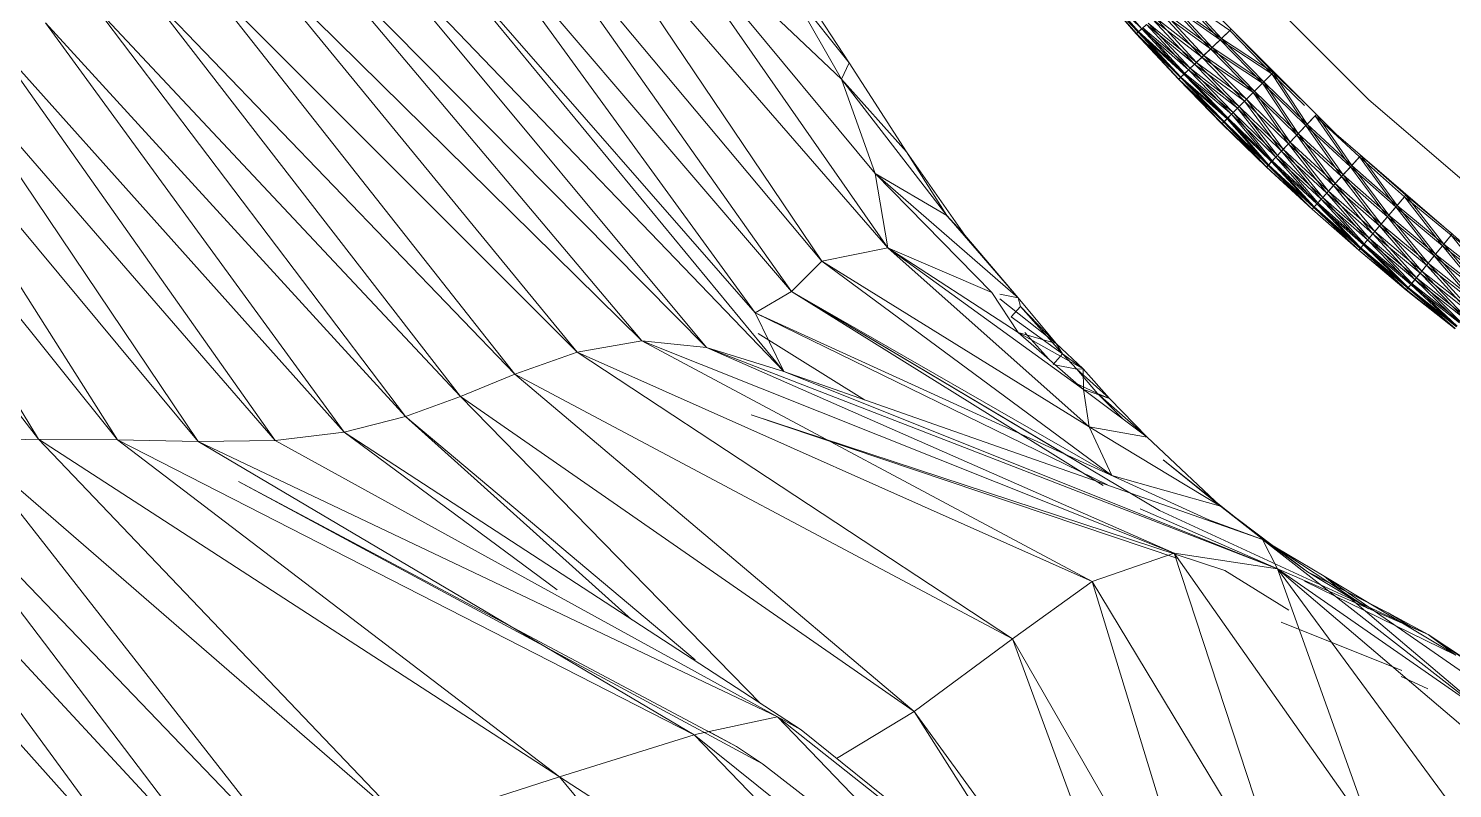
# Model space of a CAD drawing. Header units: millimetres. Extents: x -8591 to 7092, y -1621 to 14390.
# Drawn here: x -4600.9 to -4515.5, y 2512.6 to 2558.2 of the extents above; entities that cross this region are included whole.
import ezdxf

# ---------------------------------------------------------------- set-up
doc = ezdxf.new("R2010")
doc.units = ezdxf.units.MM
doc.layers.add('G-IMPT', color=8, linetype='Continuous', lineweight=9)
doc.layers.add('I-FURN', color=30, linetype='Continuous', lineweight=9)

# ---------------------------------------------------------------- blocks, each defined once
blk = doc.blocks.new('Artificial banana plant 1500mm - Family 4__C1-728657-Begane grond')
at = {"layer": 'G-IMPT'}
for p, q in [((-140.568, -112.658), (-156.728, -88.717)), ((-140.568, -112.658), (-156.728, -88.717)), ((-136.628, -111.867), (-156.728, -88.717)), ((-136.628, -111.867), (-156.728, -88.717)), ((-142.398, -114.485), (-160.298, -89.13)), ((-142.398, -114.485), (-160.298, -89.13)), ((-140.568, -112.658), (-160.298, -89.13)), ((-140.568, -112.658), (-160.298, -89.13)), ((-144.568, -115.772), (-163.118, -90.272)), ((-144.568, -115.772), (-163.118, -90.272)), ((-142.398, -114.485), (-163.118, -90.272)), ((-142.398, -114.485), (-163.118, -90.272)), ((-139.388, -101.758), (-151.958, -89.857)), ((-139.388, -101.758), (-151.958, -89.857)), ((-137.388, -107.41), (-151.958, -89.857)), ((-137.388, -107.41), (-151.958, -89.857)), ((-151.958, -89.857), (-136.628, -111.867)), ((-151.958, -89.857), (-136.628, -111.867)), ((-142.858, -119.27), (-165.818, -91.429)), ((-142.858, -119.27), (-165.818, -91.429)), ((-144.568, -115.772), (-165.818, -91.429)), ((-144.568, -115.772), (-165.818, -91.429)), ((-147.478, -117.839), (-168.548, -92.543)), ((-147.478, -117.839), (-168.548, -92.543)), ((-142.858, -119.27), (-168.548, -92.543)), ((-142.858, -119.27), (-168.548, -92.543)), ((-147.478, -117.839), (-171.498, -93.559)), ((-147.478, -117.839), (-171.498, -93.559)), ((-151.358, -117.439), (-171.498, -93.559)), ((-151.358, -117.439), (-171.498, -93.559)), ((-151.358, -117.439), (-174.608, -94.533)), ((-151.358, -117.439), (-174.608, -94.533)), ((-155.238, -118.122), (-174.608, -94.533)), ((-155.238, -118.122), (-174.608, -94.533)), ((-158.978, -119.432), (-177.828, -95.521)), ((-158.978, -119.432), (-177.828, -95.521)), ((-155.238, -118.122), (-177.828, -95.521)), ((-155.238, -118.122), (-177.828, -95.521)), ((-138.938, -100.778), (-142.508, -96.304)), ((-138.938, -100.778), (-142.508, -96.304)), ((-139.388, -101.758), (-142.508, -96.304)), ((-139.388, -101.758), (-142.508, -96.304)), ((-138.938, -100.778), (-142.298, -95.651)), ((-138.938, -100.778), (-142.298, -95.651)), ((-121.728, -99.035), (-124.178, -96.239)), ((-121.728, -99.035), (-124.178, -96.239)), ((-121.618, -98.936), (-124.178, -96.239)), ((-121.618, -98.936), (-124.178, -96.239)), ((-121.718, -99.027), (-124.168, -96.231)), ((-121.588, -98.907), (-124.168, -96.231)), ((-121.718, -99.027), (-124.168, -96.231)), ((-121.588, -98.907), (-124.168, -96.231)), ((-121.618, -98.936), (-124.068, -96.142)), ((-121.398, -98.745), (-124.068, -96.142)), ((-121.618, -98.936), (-124.068, -96.142)), ((-121.398, -98.745), (-124.068, -96.142)), ((-121.588, -98.907), (-124.038, -96.115)), ((-121.588, -98.907), (-124.038, -96.115)), ((-121.398, -98.745), (-123.848, -95.957)), ((-121.398, -98.745), (-123.848, -95.957)), ((-115.138, -95.639), (-107.808, -102.974)), ((-162.228, -120.776), (-181.028, -96.515)), ((-162.228, -120.776), (-181.028, -96.515)), ((-158.978, -119.432), (-181.028, -96.515)), ((-158.978, -119.432), (-181.028, -96.515)), ((-116.708, -99.403), (-119.758, -97.263)), ((-119.758, -97.263), (-117.278, -99.944)), ((-116.708, -99.403), (-119.758, -97.263)), ((-119.758, -97.263), (-117.278, -99.944)), ((-116.618, -99.321), (-119.668, -97.176)), ((-119.668, -97.176), (-117.188, -99.856)), ((-116.618, -99.321), (-119.668, -97.176)), ((-119.668, -97.176), (-117.188, -99.856)), ((-116.708, -99.403), (-119.178, -96.737)), ((-119.178, -96.737), (-116.128, -98.85)), ((-116.708, -99.403), (-119.178, -96.737)), ((-119.178, -96.737), (-116.128, -98.85)), ((-116.618, -99.321), (-119.088, -96.657)), ((-116.618, -99.321), (-119.088, -96.657)), ((-165.518, -121.978), (-184.048, -97.517)), ((-165.518, -121.978), (-184.048, -97.517)), ((-162.228, -120.776), (-184.048, -97.517)), ((-162.228, -120.776), (-184.048, -97.517)), ((-117.688, -100.338), (-120.628, -98.047)), ((-120.628, -98.047), (-118.128, -100.751)), ((-117.688, -100.338), (-120.628, -98.047)), ((-120.628, -98.047), (-118.128, -100.751)), ((-117.798, -100.439), (-120.298, -97.744)), ((-120.298, -97.744), (-117.278, -99.944)), ((-117.798, -100.439), (-120.298, -97.744)), ((-120.298, -97.744), (-117.278, -99.944)), ((-117.188, -99.856), (-120.188, -97.645)), ((-117.688, -100.338), (-120.188, -97.645)), ((-117.188, -99.856), (-120.188, -97.645)), ((-117.688, -100.338), (-120.188, -97.645)), ((-117.228, -97.579), (-109.748, -105.065)), ((-169.208, -122.921), (-187.108, -98.388)), ((-169.208, -122.921), (-187.108, -98.388)), ((-165.518, -121.978), (-187.108, -98.388)), ((-165.518, -121.978), (-187.108, -98.388)), ((-121.618, -98.936), (-121.728, -99.035)), ((-121.618, -98.936), (-121.728, -99.035)), ((-121.718, -99.027), (-121.588, -98.907)), ((-121.718, -99.027), (-121.588, -98.907)), ((-121.618, -98.936), (-121.398, -98.745)), ((-121.618, -98.936), (-121.398, -98.745)), ((-121.618, -98.936), (-119.088, -101.665)), ((-121.618, -98.936), (-118.878, -101.469)), ((-121.618, -98.936), (-119.088, -101.665)), ((-121.618, -98.936), (-118.878, -101.469)), ((-121.338, -98.69), (-121.588, -98.907)), ((-121.338, -98.69), (-121.588, -98.907)), ((-118.818, -101.413), (-121.588, -98.907)), ((-119.058, -101.637), (-121.588, -98.907)), ((-118.818, -101.413), (-121.588, -98.907)), ((-119.058, -101.637), (-121.588, -98.907)), ((-121.118, -98.484), (-121.398, -98.745)), ((-121.118, -98.484), (-121.398, -98.745)), ((-118.598, -101.201), (-121.398, -98.745)), ((-121.398, -98.745), (-118.878, -101.469)), ((-118.598, -101.201), (-121.398, -98.745)), ((-121.398, -98.745), (-118.878, -101.469)), ((-118.498, -101.108), (-121.338, -98.69)), ((-121.338, -98.69), (-118.818, -101.413)), ((-118.498, -101.108), (-121.338, -98.69)), ((-121.338, -98.69), (-118.818, -101.413)), ((-121.118, -98.484), (-118.598, -101.201)), ((-121.118, -98.484), (-118.248, -100.863)), ((-121.118, -98.484), (-118.598, -101.201)), ((-121.118, -98.484), (-118.248, -100.863)), ((-118.128, -100.751), (-121.018, -98.394)), ((-118.498, -101.108), (-121.018, -98.394)), ((-118.128, -100.751), (-121.018, -98.394)), ((-118.498, -101.108), (-121.018, -98.394)), ((-117.798, -100.439), (-120.748, -98.155)), ((-120.748, -98.155), (-118.248, -100.863)), ((-117.798, -100.439), (-120.748, -98.155)), ((-120.748, -98.155), (-118.248, -100.863)), ((-116.708, -99.403), (-116.128, -98.85)), ((-116.708, -99.403), (-116.128, -98.85)), ((-116.038, -98.767), (-116.618, -99.321)), ((-116.038, -98.767), (-116.618, -99.321)), ((-113.598, -101.439), (-116.128, -98.85)), ((-113.598, -101.439), (-116.128, -98.85)), ((-113.518, -101.355), (-116.038, -98.767)), ((-113.518, -101.355), (-116.038, -98.767)), ((-187.518, -123.337), (-206.328, -99.024)), ((-187.518, -123.337), (-206.328, -99.024)), ((-187.518, -123.337), (-202.268, -99.087)), ((-187.518, -123.337), (-202.268, -99.087)), ((-182.778, -123.373), (-202.268, -99.087)), ((-182.778, -123.373), (-202.268, -99.087)), ((-182.778, -123.373), (-198.118, -99.242)), ((-182.778, -123.373), (-198.118, -99.242)), ((-177.948, -123.466), (-198.118, -99.242)), ((-177.948, -123.466), (-198.118, -99.242)), ((-177.948, -123.466), (-194.168, -99.383)), ((-177.948, -123.466), (-194.168, -99.383)), ((-173.338, -123.421), (-194.168, -99.383)), ((-173.338, -123.421), (-194.168, -99.383)), ((-173.338, -123.421), (-190.518, -99.099)), ((-173.338, -123.421), (-190.518, -99.099)), ((-169.208, -122.921), (-190.518, -99.099)), ((-169.208, -122.921), (-190.518, -99.099)), ((-121.718, -99.027), (-121.728, -99.035)), ((-121.718, -99.027), (-121.728, -99.035)), ((-121.728, -99.035), (-119.198, -101.767)), ((-121.728, -99.035), (-119.198, -101.767)), ((-119.088, -101.665), (-121.728, -99.035)), ((-119.088, -101.665), (-121.728, -99.035)), ((-121.718, -99.027), (-119.188, -101.759)), ((-121.718, -99.027), (-119.058, -101.637)), ((-121.718, -99.027), (-119.198, -101.767)), ((-121.718, -99.027), (-119.188, -101.759)), ((-121.718, -99.027), (-119.058, -101.637)), ((-121.718, -99.027), (-119.198, -101.767)), ((-116.708, -99.403), (-117.278, -99.944)), ((-116.708, -99.403), (-117.278, -99.944)), ((-116.618, -99.321), (-117.188, -99.856)), ((-116.618, -99.321), (-117.188, -99.856)), ((-114.168, -102.008), (-116.708, -99.403)), ((-113.598, -101.439), (-116.708, -99.403)), ((-114.168, -102.008), (-116.708, -99.403)), ((-113.598, -101.439), (-116.708, -99.403)), ((-113.518, -101.355), (-116.618, -99.321)), ((-114.088, -101.924), (-116.618, -99.321)), ((-113.518, -101.355), (-116.618, -99.321)), ((-114.088, -101.924), (-116.618, -99.321)), ((-117.798, -100.439), (-118.248, -100.863)), ((-117.798, -100.439), (-118.248, -100.863)), ((-117.688, -100.338), (-118.128, -100.751)), ((-117.688, -100.338), (-118.128, -100.751)), ((-117.798, -100.439), (-117.278, -99.944)), ((-117.798, -100.439), (-117.278, -99.944)), ((-115.238, -103.071), (-117.798, -100.439)), ((-114.728, -102.562), (-117.798, -100.439)), ((-115.238, -103.071), (-117.798, -100.439)), ((-114.728, -102.562), (-117.798, -100.439)), ((-117.188, -99.856), (-117.688, -100.338)), ((-117.188, -99.856), (-117.688, -100.338)), ((-114.638, -102.47), (-117.688, -100.338)), ((-115.128, -102.966), (-117.688, -100.338)), ((-114.638, -102.47), (-117.688, -100.338)), ((-115.128, -102.966), (-117.688, -100.338)), ((-114.168, -102.008), (-117.278, -99.944)), ((-114.728, -102.562), (-117.278, -99.944)), ((-114.168, -102.008), (-117.278, -99.944)), ((-114.728, -102.562), (-117.278, -99.944)), ((-114.088, -101.924), (-117.188, -99.856)), ((-114.638, -102.47), (-117.188, -99.856)), ((-114.088, -101.924), (-117.188, -99.856)), ((-114.638, -102.47), (-117.188, -99.856)), ((-138.938, -100.778), (-139.388, -101.758)), ((-138.938, -100.778), (-139.388, -101.758)), ((-135.498, -106.116), (-138.938, -100.778)), ((-135.498, -106.116), (-138.938, -100.778)), ((-119.088, -101.665), (-118.878, -101.469)), ((-119.088, -101.665), (-118.878, -101.469)), ((-118.818, -101.413), (-119.058, -101.637)), ((-118.818, -101.413), (-119.058, -101.637)), ((-118.598, -101.201), (-118.878, -101.469)), ((-118.598, -101.201), (-118.878, -101.469)), ((-116.018, -103.852), (-118.878, -101.469)), ((-116.288, -104.127), (-118.878, -101.469)), ((-116.018, -103.852), (-118.878, -101.469)), ((-116.288, -104.127), (-118.878, -101.469)), ((-118.498, -101.108), (-118.818, -101.413)), ((-118.498, -101.108), (-118.818, -101.413)), ((-115.918, -103.757), (-118.818, -101.413)), ((-116.238, -104.069), (-118.818, -101.413)), ((-115.918, -103.757), (-118.818, -101.413)), ((-116.238, -104.069), (-118.818, -101.413)), ((-118.598, -101.201), (-118.248, -100.863)), ((-118.598, -101.201), (-118.248, -100.863)), ((-116.018, -103.852), (-118.598, -101.201)), ((-115.668, -103.505), (-118.598, -101.201)), ((-116.018, -103.852), (-118.598, -101.201)), ((-115.668, -103.505), (-118.598, -101.201)), ((-118.128, -100.751), (-118.498, -101.108)), ((-118.128, -100.751), (-118.498, -101.108)), ((-115.558, -103.39), (-118.498, -101.108)), ((-115.918, -103.757), (-118.498, -101.108)), ((-115.558, -103.39), (-118.498, -101.108)), ((-115.918, -103.757), (-118.498, -101.108)), ((-115.238, -103.071), (-118.248, -100.863)), ((-115.668, -103.505), (-118.248, -100.863)), ((-115.238, -103.071), (-118.248, -100.863)), ((-115.668, -103.505), (-118.248, -100.863)), ((-115.128, -102.966), (-118.128, -100.751)), ((-115.558, -103.39), (-118.128, -100.751)), ((-115.128, -102.966), (-118.128, -100.751)), ((-115.558, -103.39), (-118.128, -100.751)), ((-114.168, -102.008), (-113.598, -101.439)), ((-114.168, -102.008), (-113.598, -101.439)), ((-113.518, -101.355), (-114.088, -101.924)), ((-113.518, -101.355), (-114.088, -101.924)), ((-111.568, -104.545), (-113.598, -101.439)), ((-111.657, -103.336), (-113.598, -101.439)), ((-111.568, -104.545), (-113.598, -101.439)), ((-111.657, -103.336), (-113.598, -101.439)), ((-111.657, -103.165), (-113.518, -101.355)), ((-113.518, -101.355), (-111.488, -104.458)), ((-111.657, -103.165), (-113.518, -101.355)), ((-113.518, -101.355), (-111.488, -104.458)), ((-135.498, -106.116), (-139.388, -101.758)), ((-135.498, -106.116), (-139.388, -101.758)), ((-133.078, -109.934), (-139.388, -101.758)), ((-133.078, -109.934), (-139.388, -101.758)), ((-139.388, -101.758), (-137.388, -107.41)), ((-139.388, -101.758), (-137.388, -107.41)), ((-119.088, -101.665), (-119.198, -101.767)), ((-119.088, -101.665), (-119.198, -101.767)), ((-119.188, -101.759), (-119.198, -101.767)), ((-119.188, -101.759), (-119.198, -101.767)), ((-116.598, -104.433), (-119.198, -101.767)), ((-116.598, -104.433), (-119.198, -101.767)), ((-116.488, -104.329), (-119.198, -101.767)), ((-116.488, -104.329), (-119.198, -101.767)), ((-119.188, -101.759), (-119.058, -101.637)), ((-119.188, -101.759), (-119.058, -101.637)), ((-116.468, -104.299), (-119.188, -101.759)), ((-116.588, -104.425), (-119.188, -101.759)), ((-116.598, -104.433), (-119.188, -101.759)), ((-116.468, -104.299), (-119.188, -101.759)), ((-116.588, -104.425), (-119.188, -101.759)), ((-116.598, -104.433), (-119.188, -101.759)), ((-116.488, -104.329), (-119.088, -101.665)), ((-116.288, -104.127), (-119.088, -101.665)), ((-116.488, -104.329), (-119.088, -101.665)), ((-116.288, -104.127), (-119.088, -101.665)), ((-116.238, -104.069), (-119.058, -101.637)), ((-116.468, -104.299), (-119.058, -101.637)), ((-116.238, -104.069), (-119.058, -101.637)), ((-116.468, -104.299), (-119.058, -101.637)), ((-114.168, -102.008), (-114.728, -102.562)), ((-114.168, -102.008), (-114.728, -102.562)), ((-114.088, -101.924), (-114.638, -102.47)), ((-114.088, -101.924), (-114.638, -102.47)), ((-111.568, -104.545), (-114.168, -102.008)), ((-112.108, -105.114), (-114.168, -102.008)), ((-111.568, -104.545), (-114.168, -102.008)), ((-112.108, -105.114), (-114.168, -102.008)), ((-112.018, -105.019), (-114.088, -101.924)), ((-114.088, -101.924), (-111.488, -104.458)), ((-112.018, -105.019), (-114.088, -101.924)), ((-114.088, -101.924), (-111.488, -104.458)), ((-115.238, -103.071), (-115.668, -103.505)), ((-115.238, -103.071), (-115.668, -103.505)), ((-115.128, -102.966), (-115.558, -103.39)), ((-115.128, -102.966), (-115.558, -103.39)), ((-115.238, -103.071), (-114.728, -102.562)), ((-115.238, -103.071), (-114.728, -102.562)), ((-112.608, -105.634), (-115.238, -103.071)), ((-113.028, -106.079), (-115.238, -103.071)), ((-112.608, -105.634), (-115.238, -103.071)), ((-113.028, -106.079), (-115.238, -103.071)), ((-114.638, -102.47), (-115.128, -102.966)), ((-114.638, -102.47), (-115.128, -102.966)), ((-112.918, -105.962), (-115.128, -102.966)), ((-115.128, -102.966), (-112.498, -105.528)), ((-112.918, -105.962), (-115.128, -102.966)), ((-115.128, -102.966), (-112.498, -105.528)), ((-112.608, -105.634), (-114.728, -102.562)), ((-112.108, -105.114), (-114.728, -102.562)), ((-112.608, -105.634), (-114.728, -102.562)), ((-112.108, -105.114), (-114.728, -102.562)), ((-112.018, -105.019), (-114.638, -102.47)), ((-114.638, -102.47), (-112.498, -105.528)), ((-112.018, -105.019), (-114.638, -102.47)), ((-114.638, -102.47), (-112.498, -105.528)), ((-107.808, -102.974), (-99.938, -109.74)), ((-116.238, -104.069), (-116.468, -104.299)), ((-116.238, -104.069), (-116.468, -104.299)), ((-116.018, -103.852), (-116.288, -104.127)), ((-116.018, -103.852), (-116.288, -104.127)), ((-115.918, -103.757), (-116.238, -104.069)), ((-115.918, -103.757), (-116.238, -104.069)), ((-113.578, -106.658), (-116.238, -104.069)), ((-116.238, -104.069), (-113.798, -106.894)), ((-113.578, -106.658), (-116.238, -104.069)), ((-116.238, -104.069), (-113.798, -106.894)), ((-116.018, -103.852), (-115.668, -103.505)), ((-116.018, -103.852), (-115.668, -103.505)), ((-113.628, -106.717), (-116.018, -103.852)), ((-116.018, -103.852), (-113.368, -106.435)), ((-113.628, -106.717), (-116.018, -103.852)), ((-116.018, -103.852), (-113.368, -106.435)), ((-115.558, -103.39), (-115.918, -103.757)), ((-115.558, -103.39), (-115.918, -103.757)), ((-113.578, -106.658), (-115.918, -103.757)), ((-115.918, -103.757), (-113.268, -106.337)), ((-113.578, -106.658), (-115.918, -103.757)), ((-115.918, -103.757), (-113.268, -106.337)), ((-113.368, -106.435), (-115.668, -103.505)), ((-113.028, -106.079), (-115.668, -103.505)), ((-113.368, -106.435), (-115.668, -103.505)), ((-113.028, -106.079), (-115.668, -103.505)), ((-112.918, -105.962), (-115.558, -103.39)), ((-115.558, -103.39), (-113.268, -106.337)), ((-112.918, -105.962), (-115.558, -103.39)), ((-115.558, -103.39), (-113.268, -106.337)), ((-111.568, -104.545), (-111.018, -103.961)), ((-111.568, -104.545), (-111.018, -103.961)), ((-110.928, -103.875), (-111.488, -104.458)), ((-110.928, -103.875), (-111.488, -104.458)), ((-108.898, -107.013), (-111.018, -103.961)), ((-108.358, -106.416), (-111.018, -103.961)), ((-108.898, -107.013), (-111.018, -103.961)), ((-108.358, -106.416), (-111.018, -103.961)), ((-108.818, -106.925), (-110.908, -103.904)), ((-108.818, -106.925), (-110.908, -103.904)), ((-116.488, -104.329), (-116.598, -104.433)), ((-116.488, -104.329), (-116.598, -104.433)), ((-116.588, -104.425), (-116.598, -104.433)), ((-116.588, -104.425), (-116.598, -104.433)), ((-113.928, -107.031), (-116.598, -104.433)), ((-113.928, -107.031), (-116.598, -104.433)), ((-116.468, -104.299), (-116.588, -104.425)), ((-116.468, -104.299), (-116.588, -104.425)), ((-116.588, -104.425), (-113.918, -107.022)), ((-116.588, -104.425), (-113.928, -107.031)), ((-116.588, -104.425), (-113.918, -107.022)), ((-116.588, -104.425), (-113.928, -107.031)), ((-116.488, -104.329), (-116.288, -104.127)), ((-116.488, -104.329), (-116.288, -104.127)), ((-113.928, -107.031), (-116.488, -104.329)), ((-116.488, -104.329), (-113.828, -106.924)), ((-113.928, -107.031), (-116.488, -104.329)), ((-116.488, -104.329), (-113.828, -106.924)), ((-116.468, -104.299), (-113.918, -107.022)), ((-116.468, -104.299), (-113.798, -106.894)), ((-116.468, -104.299), (-113.918, -107.022)), ((-116.468, -104.299), (-113.798, -106.894)), ((-113.828, -106.924), (-116.288, -104.127)), ((-113.628, -106.717), (-116.288, -104.127)), ((-113.828, -106.924), (-116.288, -104.127)), ((-113.628, -106.717), (-116.288, -104.127)), ((-111.568, -104.545), (-112.108, -105.114)), ((-111.568, -104.545), (-112.108, -105.114)), ((-112.018, -105.019), (-111.488, -104.458)), ((-112.018, -105.019), (-111.488, -104.458)), ((-108.898, -107.013), (-111.568, -104.545)), ((-109.428, -107.596), (-111.568, -104.545)), ((-108.898, -107.013), (-111.568, -104.545)), ((-109.428, -107.596), (-111.568, -104.545)), ((-108.818, -106.925), (-111.488, -104.458)), ((-109.338, -107.5), (-111.488, -104.458)), ((-108.818, -106.925), (-111.488, -104.458)), ((-109.338, -107.5), (-111.488, -104.458)), ((-112.608, -105.634), (-113.028, -106.079)), ((-112.608, -105.634), (-113.028, -106.079)), ((-112.918, -105.962), (-112.498, -105.528)), ((-112.918, -105.962), (-112.498, -105.528)), ((-112.608, -105.634), (-112.108, -105.114)), ((-112.608, -105.634), (-112.108, -105.114)), ((-109.908, -108.129), (-112.608, -105.634)), ((-110.318, -108.585), (-112.608, -105.634)), ((-109.908, -108.129), (-112.608, -105.634)), ((-110.318, -108.585), (-112.608, -105.634)), ((-112.018, -105.019), (-112.498, -105.528)), ((-112.018, -105.019), (-112.498, -105.528)), ((-109.808, -108.02), (-112.498, -105.528)), ((-110.208, -108.465), (-112.498, -105.528)), ((-109.808, -108.02), (-112.498, -105.528)), ((-110.208, -108.465), (-112.498, -105.528)), ((-109.908, -108.129), (-112.108, -105.114)), ((-109.428, -107.596), (-112.108, -105.114)), ((-109.908, -108.129), (-112.108, -105.114)), ((-109.428, -107.596), (-112.108, -105.114)), ((-109.338, -107.5), (-112.018, -105.019)), ((-109.808, -108.02), (-112.018, -105.019)), ((-109.338, -107.5), (-112.018, -105.019)), ((-109.808, -108.02), (-112.018, -105.019)), ((-109.748, -105.065), (-101.718, -111.97)), ((-132.008, -111.107), (-135.498, -106.116)), ((-132.008, -111.107), (-135.498, -106.116)), ((-135.498, -106.116), (-133.078, -109.934)), ((-135.498, -106.116), (-133.078, -109.934)), ((-113.578, -106.658), (-113.798, -106.894)), ((-113.578, -106.658), (-113.798, -106.894)), ((-113.628, -106.717), (-113.368, -106.435)), ((-113.628, -106.717), (-113.368, -106.435)), ((-113.578, -106.658), (-113.268, -106.337)), ((-113.578, -106.658), (-113.268, -106.337)), ((-110.858, -109.177), (-113.578, -106.658)), ((-111.068, -109.419), (-113.578, -106.658)), ((-110.858, -109.177), (-113.578, -106.658)), ((-111.068, -109.419), (-113.578, -106.658)), ((-113.368, -106.435), (-113.028, -106.079)), ((-113.368, -106.435), (-113.028, -106.079)), ((-110.648, -108.949), (-113.368, -106.435)), ((-110.908, -109.238), (-113.368, -106.435)), ((-110.648, -108.949), (-113.368, -106.435)), ((-110.908, -109.238), (-113.368, -106.435)), ((-112.918, -105.962), (-113.268, -106.337)), ((-112.918, -105.962), (-113.268, -106.337)), ((-110.558, -108.849), (-113.268, -106.337)), ((-110.858, -109.177), (-113.268, -106.337)), ((-110.558, -108.849), (-113.268, -106.337)), ((-110.858, -109.177), (-113.268, -106.337)), ((-110.648, -108.949), (-113.028, -106.079)), ((-110.318, -108.585), (-113.028, -106.079)), ((-110.648, -108.949), (-113.028, -106.079)), ((-110.318, -108.585), (-113.028, -106.079)), ((-110.208, -108.465), (-112.918, -105.962)), ((-110.558, -108.849), (-112.918, -105.962)), ((-110.208, -108.465), (-112.918, -105.962)), ((-110.558, -108.849), (-112.918, -105.962)), ((-108.898, -107.013), (-108.358, -106.416)), ((-108.898, -107.013), (-108.358, -106.416)), ((-108.278, -106.328), (-108.818, -106.925)), ((-108.278, -106.328), (-108.818, -106.925)), ((-106.168, -109.413), (-108.358, -106.416)), ((-105.648, -108.803), (-108.358, -106.416)), ((-106.168, -109.413), (-108.358, -106.416)), ((-105.648, -108.803), (-108.358, -106.416)), ((-105.568, -108.712), (-108.278, -106.328)), ((-105.568, -108.712), (-108.278, -106.328)), ((-108.276, -106.33), (-106.088, -109.323)), ((-108.276, -106.33), (-106.088, -109.323)), ((-128.808, -114.873), (-137.388, -107.41)), ((-128.808, -114.873), (-137.388, -107.41)), ((-133.078, -109.934), (-137.388, -107.41)), ((-133.078, -109.934), (-137.388, -107.41)), ((-130.388, -114.545), (-137.388, -107.41)), ((-130.388, -114.545), (-137.388, -107.41)), ((-137.388, -107.41), (-136.628, -111.867)), ((-137.388, -107.41), (-136.628, -111.867)), ((-113.928, -107.031), (-113.828, -106.924)), ((-113.928, -107.031), (-113.828, -106.924)), ((-113.918, -107.022), (-113.928, -107.031)), ((-113.918, -107.022), (-113.928, -107.031)), ((-111.198, -109.56), (-113.928, -107.031)), ((-111.198, -109.56), (-113.928, -107.031)), ((-113.918, -107.022), (-113.798, -106.894)), ((-113.918, -107.022), (-113.798, -106.894)), ((-111.188, -109.551), (-113.918, -107.022)), ((-111.198, -109.56), (-113.918, -107.022)), ((-111.188, -109.551), (-113.918, -107.022)), ((-111.198, -109.56), (-113.918, -107.022)), ((-113.828, -106.924), (-113.628, -106.717)), ((-113.828, -106.924), (-113.628, -106.717)), ((-111.098, -109.45), (-113.828, -106.924)), ((-111.198, -109.56), (-113.828, -106.924)), ((-111.098, -109.45), (-113.828, -106.924)), ((-111.198, -109.56), (-113.828, -106.924)), ((-111.068, -109.419), (-113.798, -106.894)), ((-111.188, -109.551), (-113.798, -106.894)), ((-111.068, -109.419), (-113.798, -106.894)), ((-111.188, -109.551), (-113.798, -106.894)), ((-111.098, -109.45), (-113.628, -106.717)), ((-110.908, -109.238), (-113.628, -106.717)), ((-111.098, -109.45), (-113.628, -106.717)), ((-110.908, -109.238), (-113.628, -106.717)), ((-109.338, -107.5), (-109.808, -108.02)), ((-109.338, -107.5), (-109.808, -108.02)), ((-108.898, -107.013), (-109.428, -107.596)), ((-108.898, -107.013), (-109.428, -107.596)), ((-108.818, -106.925), (-109.338, -107.5)), ((-108.818, -106.925), (-109.338, -107.5)), ((-106.598, -109.911), (-109.338, -107.5)), ((-109.338, -107.5), (-107.048, -110.443)), ((-106.598, -109.911), (-109.338, -107.5)), ((-109.338, -107.5), (-107.048, -110.443)), ((-106.168, -109.413), (-108.898, -107.013)), ((-106.678, -110.01), (-108.898, -107.013)), ((-106.168, -109.413), (-108.898, -107.013)), ((-106.678, -110.01), (-108.898, -107.013)), ((-106.598, -109.911), (-108.818, -106.925)), ((-108.818, -106.925), (-106.088, -109.323)), ((-106.598, -109.911), (-108.818, -106.925)), ((-108.818, -106.925), (-106.088, -109.323)), ((-109.908, -108.129), (-110.318, -108.585)), ((-109.908, -108.129), (-110.318, -108.585)), ((-109.808, -108.02), (-110.208, -108.465)), ((-109.808, -108.02), (-110.208, -108.465)), ((-109.908, -108.129), (-109.428, -107.596)), ((-109.908, -108.129), (-109.428, -107.596)), ((-107.148, -110.553), (-109.908, -108.129)), ((-107.548, -111.021), (-109.908, -108.129)), ((-107.148, -110.553), (-109.908, -108.129)), ((-107.548, -111.021), (-109.908, -108.129)), ((-107.438, -110.897), (-109.808, -108.02)), ((-109.808, -108.02), (-107.048, -110.443)), ((-107.438, -110.897), (-109.808, -108.02)), ((-109.808, -108.02), (-107.048, -110.443)), ((-107.148, -110.553), (-109.428, -107.596)), ((-106.678, -110.01), (-109.428, -107.596)), ((-107.148, -110.553), (-109.428, -107.596)), ((-106.678, -110.01), (-109.428, -107.596)), ((-111.098, -109.45), (-110.908, -109.238)), ((-111.098, -109.45), (-110.908, -109.238)), ((-110.858, -109.177), (-111.068, -109.419)), ((-110.858, -109.177), (-111.068, -109.419)), ((-110.648, -108.949), (-110.908, -109.238)), ((-110.648, -108.949), (-110.908, -109.238)), ((-108.308, -111.904), (-110.908, -109.238)), ((-108.118, -111.688), (-110.908, -109.238)), ((-108.308, -111.904), (-110.908, -109.238)), ((-108.118, -111.688), (-110.908, -109.238)), ((-110.558, -108.849), (-110.858, -109.177)), ((-110.558, -108.849), (-110.858, -109.177)), ((-108.068, -111.626), (-110.858, -109.177)), ((-110.858, -109.177), (-108.278, -111.874)), ((-108.068, -111.626), (-110.858, -109.177)), ((-110.858, -109.177), (-108.278, -111.874)), ((-110.648, -108.949), (-110.318, -108.585)), ((-110.648, -108.949), (-110.318, -108.585)), ((-108.118, -111.688), (-110.648, -108.949)), ((-110.648, -108.949), (-107.868, -111.393)), ((-108.118, -111.688), (-110.648, -108.949)), ((-110.648, -108.949), (-107.868, -111.393)), ((-110.208, -108.465), (-110.558, -108.849)), ((-110.208, -108.465), (-110.558, -108.849)), ((-108.068, -111.626), (-110.558, -108.849)), ((-110.558, -108.849), (-107.778, -111.291)), ((-108.068, -111.626), (-110.558, -108.849)), ((-110.558, -108.849), (-107.778, -111.291)), ((-107.868, -111.393), (-110.318, -108.585)), ((-107.548, -111.021), (-110.318, -108.585)), ((-107.868, -111.393), (-110.318, -108.585)), ((-107.548, -111.021), (-110.318, -108.585)), ((-107.438, -110.897), (-110.208, -108.465)), ((-110.208, -108.465), (-107.778, -111.291)), ((-107.438, -110.897), (-110.208, -108.465)), ((-110.208, -108.465), (-107.778, -111.291)), ((-106.168, -109.413), (-105.648, -108.803)), ((-106.168, -109.413), (-105.648, -108.803)), ((-105.568, -108.712), (-106.088, -109.323)), ((-105.568, -108.712), (-106.088, -109.323)), ((-103.378, -111.743), (-105.648, -108.803)), ((-102.868, -111.118), (-105.648, -108.803)), ((-103.378, -111.743), (-105.648, -108.803)), ((-102.868, -111.118), (-105.648, -108.803)), ((-102.798, -111.026), (-105.568, -108.712)), ((-103.298, -111.651), (-105.568, -108.712)), ((-102.798, -111.026), (-105.568, -108.712)), ((-103.298, -111.651), (-105.568, -108.712)), ((-132.008, -111.107), (-133.096, -109.934)), ((-132.008, -111.107), (-133.096, -109.934)), ((-132.008, -111.107), (-133.078, -109.934)), ((-132.008, -111.107), (-133.078, -109.934)), ((-128.808, -114.873), (-133.078, -109.934)), ((-128.808, -114.873), (-133.078, -109.934)), ((-111.098, -109.45), (-111.198, -109.56)), ((-111.098, -109.45), (-111.198, -109.56)), ((-111.188, -109.551), (-111.198, -109.56)), ((-111.188, -109.551), (-111.198, -109.56)), ((-108.398, -112.017), (-111.198, -109.56)), ((-108.398, -112.017), (-111.198, -109.56)), ((-111.068, -109.419), (-111.188, -109.551)), ((-111.068, -109.419), (-111.188, -109.551)), ((-111.188, -109.551), (-108.398, -112.008)), ((-111.188, -109.551), (-108.398, -112.017)), ((-111.188, -109.551), (-108.398, -112.008)), ((-111.188, -109.551), (-108.398, -112.017)), ((-108.398, -112.017), (-111.098, -109.45)), ((-111.098, -109.45), (-108.308, -111.904)), ((-108.398, -112.017), (-111.098, -109.45)), ((-111.098, -109.45), (-108.308, -111.904)), ((-111.068, -109.419), (-108.398, -112.008)), ((-111.068, -109.419), (-108.278, -111.874)), ((-111.068, -109.419), (-108.398, -112.008)), ((-111.068, -109.419), (-108.278, -111.874)), ((-107.148, -110.553), (-106.678, -110.01)), ((-107.148, -110.553), (-106.678, -110.01)), ((-106.598, -109.911), (-107.048, -110.443)), ((-106.598, -109.911), (-107.048, -110.443)), ((-106.168, -109.413), (-106.678, -110.01)), ((-106.168, -109.413), (-106.678, -110.01)), ((-104.328, -112.908), (-106.678, -110.01)), ((-103.878, -112.352), (-106.678, -110.01)), ((-104.328, -112.908), (-106.678, -110.01)), ((-103.878, -112.352), (-106.678, -110.01)), ((-106.598, -109.911), (-106.088, -109.323)), ((-106.598, -109.911), (-106.088, -109.323)), ((-103.788, -112.251), (-106.598, -109.911)), ((-104.238, -112.794), (-106.598, -109.911)), ((-103.788, -112.251), (-106.598, -109.911)), ((-104.238, -112.794), (-106.598, -109.911)), ((-103.378, -111.743), (-106.168, -109.413)), ((-103.878, -112.352), (-106.168, -109.413)), ((-103.378, -111.743), (-106.168, -109.413)), ((-103.878, -112.352), (-106.168, -109.413)), ((-103.298, -111.651), (-106.088, -109.323)), ((-103.788, -112.251), (-106.088, -109.323)), ((-103.298, -111.651), (-106.088, -109.323)), ((-103.788, -112.251), (-106.088, -109.323)), ((-107.438, -110.897), (-107.778, -111.291)), ((-107.438, -110.897), (-107.778, -111.291)), ((-107.148, -110.553), (-107.548, -111.021)), ((-107.148, -110.553), (-107.548, -111.021)), ((-107.438, -110.897), (-107.048, -110.443)), ((-107.438, -110.897), (-107.048, -110.443)), ((-104.608, -113.259), (-107.438, -110.897)), ((-104.938, -113.661), (-107.438, -110.897)), ((-104.608, -113.259), (-107.438, -110.897)), ((-104.938, -113.661), (-107.438, -110.897)), ((-104.328, -112.908), (-107.148, -110.553)), ((-104.718, -113.385), (-107.148, -110.553)), ((-104.328, -112.908), (-107.148, -110.553)), ((-104.718, -113.385), (-107.148, -110.553)), ((-104.238, -112.794), (-107.048, -110.443)), ((-104.608, -113.259), (-107.048, -110.443)), ((-104.238, -112.794), (-107.048, -110.443)), ((-104.608, -113.259), (-107.048, -110.443)), ((-132.008, -111.107), (-128.808, -114.873)), ((-132.008, -111.107), (-128.808, -114.873)), ((-108.308, -111.904), (-108.118, -111.688)), ((-108.308, -111.904), (-108.118, -111.688)), ((-108.068, -111.626), (-108.278, -111.874)), ((-108.068, -111.626), (-108.278, -111.874)), ((-108.118, -111.688), (-107.868, -111.393)), ((-108.118, -111.688), (-107.868, -111.393)), ((-105.448, -114.288), (-108.118, -111.688)), ((-105.268, -114.067), (-108.118, -111.688)), ((-105.448, -114.288), (-108.118, -111.688)), ((-105.268, -114.067), (-108.118, -111.688)), ((-108.068, -111.626), (-107.778, -111.291)), ((-108.068, -111.626), (-107.778, -111.291)), ((-105.218, -114.003), (-108.068, -111.626)), ((-105.428, -114.255), (-108.068, -111.626)), ((-105.218, -114.003), (-108.068, -111.626)), ((-105.428, -114.255), (-108.068, -111.626)), ((-107.868, -111.393), (-107.548, -111.021)), ((-107.868, -111.393), (-107.548, -111.021)), ((-105.028, -113.765), (-107.868, -111.393)), ((-105.268, -114.067), (-107.868, -111.393)), ((-105.028, -113.765), (-107.868, -111.393)), ((-105.268, -114.067), (-107.868, -111.393)), ((-104.938, -113.661), (-107.778, -111.291)), ((-105.218, -114.003), (-107.778, -111.291)), ((-104.938, -113.661), (-107.778, -111.291)), ((-105.218, -114.003), (-107.778, -111.291)), ((-105.028, -113.765), (-107.548, -111.021)), ((-104.718, -113.385), (-107.548, -111.021)), ((-105.028, -113.765), (-107.548, -111.021)), ((-104.718, -113.385), (-107.548, -111.021)), ((-103.378, -111.743), (-103.878, -112.352)), ((-103.378, -111.743), (-103.878, -112.352)), ((-103.298, -111.651), (-103.788, -112.251)), ((-103.298, -111.651), (-103.788, -112.251)), ((-103.378, -111.743), (-102.868, -111.118)), ((-103.378, -111.743), (-102.868, -111.118)), ((-100.528, -114.001), (-103.378, -111.743)), ((-101.008, -114.622), (-103.378, -111.743)), ((-100.528, -114.001), (-103.378, -111.743)), ((-101.008, -114.622), (-103.378, -111.743)), ((-102.798, -111.026), (-103.298, -111.651)), ((-102.798, -111.026), (-103.298, -111.651)), ((-100.928, -114.519), (-103.298, -111.651)), ((-103.298, -111.651), (-100.458, -113.906)), ((-100.928, -114.519), (-103.298, -111.651)), ((-103.298, -111.651), (-100.458, -113.906)), ((-100.528, -114.001), (-102.868, -111.118)), ((-100.038, -113.364), (-102.868, -111.118)), ((-100.528, -114.001), (-102.868, -111.118)), ((-100.038, -113.364), (-102.868, -111.118)), ((-140.568, -112.658), (-136.628, -111.867)), ((-140.568, -112.658), (-136.628, -111.867)), ((-124.558, -122.601), (-136.628, -111.867)), ((-124.558, -122.601), (-136.628, -111.867)), ((-124.898, -120.351), (-136.628, -111.867)), ((-124.898, -120.351), (-136.628, -111.867)), ((-128.818, -116.952), (-136.628, -111.867)), ((-128.818, -116.952), (-136.628, -111.867)), ((-130.388, -114.545), (-136.628, -111.867)), ((-130.388, -114.545), (-136.628, -111.867)), ((-108.398, -112.008), (-108.278, -111.874)), ((-108.398, -112.008), (-108.278, -111.874)), ((-108.398, -112.017), (-108.308, -111.904)), ((-108.398, -112.017), (-108.308, -111.904)), ((-105.538, -114.392), (-108.398, -112.008)), ((-105.548, -114.403), (-108.398, -112.008)), ((-108.398, -112.008), (-108.398, -112.017)), ((-105.538, -114.392), (-108.398, -112.008)), ((-105.548, -114.403), (-108.398, -112.008)), ((-108.398, -112.008), (-108.398, -112.017)), ((-105.548, -114.403), (-108.398, -112.017)), ((-105.548, -114.403), (-108.398, -112.017)), ((-105.448, -114.288), (-108.308, -111.904)), ((-105.548, -114.403), (-108.308, -111.904)), ((-105.448, -114.288), (-108.308, -111.904)), ((-105.548, -114.403), (-108.308, -111.904)), ((-105.428, -114.255), (-108.278, -111.874)), ((-105.538, -114.392), (-108.278, -111.874)), ((-105.428, -114.255), (-108.278, -111.874)), ((-105.538, -114.392), (-108.278, -111.874)), ((-104.328, -112.908), (-103.878, -112.352)), ((-104.328, -112.908), (-103.878, -112.352)), ((-103.788, -112.251), (-104.238, -112.794)), ((-103.788, -112.251), (-104.238, -112.794)), ((-101.448, -115.19), (-103.878, -112.352)), ((-101.008, -114.622), (-103.878, -112.352)), ((-101.448, -115.19), (-103.878, -112.352)), ((-101.008, -114.622), (-103.878, -112.352)), ((-100.928, -114.519), (-103.788, -112.251)), ((-103.788, -112.251), (-101.358, -115.073)), ((-100.928, -114.519), (-103.788, -112.251)), ((-103.788, -112.251), (-101.358, -115.073)), ((-142.398, -114.485), (-140.568, -112.658)), ((-142.398, -114.485), (-140.568, -112.658)), ((-123.188, -125.515), (-140.568, -112.658)), ((-123.188, -125.515), (-140.568, -112.658)), ((-124.558, -122.601), (-140.568, -112.658)), ((-124.558, -122.601), (-140.568, -112.658)), ((-105.028, -113.765), (-104.718, -113.385)), ((-105.028, -113.765), (-104.718, -113.385)), ((-104.608, -113.259), (-104.938, -113.661)), ((-104.608, -113.259), (-104.938, -113.661)), ((-104.328, -112.908), (-104.718, -113.385)), ((-104.328, -112.908), (-104.718, -113.385)), ((-102.118, -116.064), (-104.718, -113.385)), ((-101.818, -115.675), (-104.718, -113.385)), ((-102.118, -116.064), (-104.718, -113.385)), ((-101.818, -115.675), (-104.718, -113.385)), ((-104.238, -112.794), (-104.608, -113.259)), ((-104.238, -112.794), (-104.608, -113.259)), ((-101.728, -115.546), (-104.608, -113.259)), ((-104.608, -113.259), (-102.038, -115.958)), ((-101.728, -115.546), (-104.608, -113.259)), ((-104.608, -113.259), (-102.038, -115.958)), ((-101.448, -115.19), (-104.328, -112.908)), ((-101.818, -115.675), (-104.328, -112.908)), ((-101.448, -115.19), (-104.328, -112.908)), ((-101.818, -115.675), (-104.328, -112.908)), ((-101.728, -115.546), (-104.238, -112.794)), ((-104.238, -112.794), (-101.358, -115.073)), ((-101.728, -115.546), (-104.238, -112.794)), ((-104.238, -112.794), (-101.358, -115.073)), ((-105.448, -114.288), (-105.548, -114.403)), ((-105.448, -114.288), (-105.548, -114.403)), ((-105.428, -114.255), (-105.538, -114.392)), ((-105.428, -114.255), (-105.538, -114.392)), ((-105.448, -114.288), (-105.268, -114.067)), ((-105.448, -114.288), (-105.268, -114.067)), ((-102.628, -116.715), (-105.448, -114.288)), ((-105.448, -114.288), (-102.538, -116.598)), ((-102.628, -116.715), (-105.448, -114.288)), ((-105.448, -114.288), (-102.538, -116.598)), ((-105.218, -114.003), (-105.428, -114.255)), ((-105.218, -114.003), (-105.428, -114.255)), ((-105.428, -114.255), (-102.618, -116.705)), ((-105.428, -114.255), (-102.508, -116.565)), ((-105.428, -114.255), (-102.618, -116.705)), ((-105.428, -114.255), (-102.508, -116.565)), ((-105.028, -113.765), (-105.268, -114.067)), ((-105.028, -113.765), (-105.268, -114.067)), ((-102.538, -116.598), (-105.268, -114.067)), ((-102.358, -116.372), (-105.268, -114.067)), ((-102.538, -116.598), (-105.268, -114.067)), ((-102.358, -116.372), (-105.268, -114.067)), ((-104.938, -113.661), (-105.218, -114.003)), ((-104.938, -113.661), (-105.218, -114.003)), ((-105.218, -114.003), (-102.308, -116.307)), ((-105.218, -114.003), (-102.508, -116.565)), ((-105.218, -114.003), (-102.308, -116.307)), ((-105.218, -114.003), (-102.508, -116.565)), ((-102.358, -116.372), (-105.028, -113.765)), ((-105.028, -113.765), (-102.118, -116.064)), ((-102.358, -116.372), (-105.028, -113.765)), ((-105.028, -113.765), (-102.118, -116.064)), ((-104.938, -113.661), (-102.308, -116.307)), ((-104.938, -113.661), (-102.038, -115.958)), ((-104.938, -113.661), (-102.308, -116.307)), ((-104.938, -113.661), (-102.038, -115.958)), ((-144.568, -115.772), (-142.398, -114.485)), ((-144.568, -115.772), (-142.398, -114.485)), ((-125.936, -124.273), (-142.398, -114.485)), ((-120.338, -127.601), (-142.398, -114.485)), ((-123.722, -126.121), (-142.398, -114.485)), ((-123.722, -126.121), (-142.398, -114.485)), ((-123.188, -125.515), (-142.398, -114.485)), ((-123.188, -125.515), (-142.398, -114.485)), ((-128.818, -116.952), (-130.388, -114.545)), ((-128.818, -116.952), (-130.388, -114.545)), ((-128.808, -114.873), (-129.91, -114.644)), ((-128.808, -114.873), (-129.91, -114.644)), ((-126.538, -117.602), (-129.91, -114.924)), ((-126.538, -117.602), (-129.91, -114.924)), ((-126.538, -117.602), (-128.808, -114.873)), ((-126.538, -117.602), (-128.808, -114.873)), ((-128.668, -115.39), (-128.808, -114.873)), ((-128.668, -115.39), (-128.808, -114.873)), ((-105.538, -114.392), (-105.548, -114.403)), ((-105.538, -114.392), (-105.548, -114.403)), ((-102.628, -116.715), (-105.548, -114.403)), ((-102.628, -116.715), (-105.548, -114.403)), ((-102.618, -116.705), (-105.548, -114.403)), ((-102.618, -116.705), (-105.548, -114.403)), ((-105.538, -114.392), (-102.618, -116.705)), ((-105.538, -114.392), (-102.618, -116.705)), ((-117.378, -128.177), (-144.568, -115.772)), ((-117.378, -128.177), (-144.568, -115.772)), ((-123.448, -126.082), (-144.568, -115.772)), ((-123.448, -126.082), (-144.568, -115.772)), ((-142.858, -119.27), (-144.568, -115.772)), ((-142.858, -119.27), (-144.568, -115.772)), ((-129.238, -115.995), (-128.668, -115.39)), ((-129.238, -115.995), (-128.668, -115.39)), ((-126.158, -118.23), (-129.238, -115.995)), ((-126.158, -118.23), (-129.238, -115.995)), ((-126.158, -118.23), (-128.668, -115.39)), ((-126.158, -118.23), (-128.668, -115.39)), ((-128.668, -115.39), (-126.538, -117.602)), ((-128.668, -115.39), (-126.538, -117.602)), ((-151.358, -117.439), (-155.238, -118.122)), ((-151.358, -117.439), (-155.238, -118.122)), ((-119.468, -130.172), (-151.358, -117.439)), ((-119.468, -130.172), (-151.358, -117.439)), ((-147.478, -117.839), (-151.358, -117.439)), ((-147.478, -117.839), (-151.358, -117.439)), ((-124.368, -131.871), (-151.358, -117.439)), ((-124.368, -131.871), (-151.358, -117.439)), ((-138.016, -120.969), (-144.388, -116.998)), ((-138.016, -120.969), (-144.388, -116.998)), ((-124.918, -119.129), (-128.818, -116.952)), ((-124.918, -119.129), (-128.818, -116.952)), ((-126.538, -117.602), (-128.818, -116.952)), ((-126.538, -117.602), (-128.818, -116.952)), ((-124.898, -120.351), (-128.818, -116.952)), ((-124.898, -120.351), (-128.818, -116.952)), ((-126.978, -118.548), (-128.405, -116.936)), ((-128.405, -116.936), (-126.978, -118.548)), ((-124.918, -119.129), (-126.538, -117.602)), ((-124.918, -119.129), (-126.538, -117.602)), ((-126.158, -118.23), (-126.538, -117.602)), ((-126.158, -118.23), (-126.538, -117.602)), ((-158.978, -119.432), (-155.238, -118.122)), ((-158.978, -119.432), (-155.238, -118.122)), ((-129.148, -135.304), (-155.238, -118.122)), ((-129.148, -135.304), (-155.238, -118.122)), ((-124.368, -131.871), (-155.238, -118.122)), ((-124.368, -131.871), (-155.238, -118.122)), ((-113.258, -131.108), (-147.478, -117.839)), ((-113.258, -131.108), (-147.478, -117.839)), ((-119.468, -130.172), (-147.478, -117.839)), ((-119.468, -130.172), (-147.478, -117.839)), ((-147.478, -117.839), (-142.858, -119.27)), ((-147.478, -117.839), (-142.858, -119.27)), ((-126.708, -118.853), (-126.158, -118.23)), ((-126.708, -118.853), (-126.158, -118.23)), ((-125.298, -119.132), (-126.158, -118.23)), ((-125.298, -119.132), (-126.158, -118.23)), ((-126.158, -118.23), (-124.918, -119.129)), ((-126.158, -118.23), (-124.918, -119.129)), ((-162.228, -120.776), (-158.978, -119.432)), ((-162.228, -120.776), (-158.978, -119.432)), ((-135.038, -139.654), (-158.978, -119.432)), ((-135.038, -139.654), (-158.978, -119.432)), ((-129.148, -135.304), (-158.978, -119.432)), ((-129.148, -135.304), (-158.978, -119.432)), ((-113.258, -131.108), (-142.858, -119.27)), ((-113.258, -131.108), (-142.858, -119.27)), ((-114.168, -129.34), (-142.858, -119.27)), ((-114.168, -129.34), (-142.858, -119.27)), ((-125.298, -119.132), (-126.602, -118.874)), ((-125.298, -119.132), (-126.602, -118.874)), ((-125.298, -119.132), (-124.918, -119.129)), ((-125.298, -119.132), (-124.918, -119.129)), ((-124.048, -120.594), (-125.298, -119.132)), ((-124.048, -120.594), (-125.298, -119.132)), ((-125.298, -119.132), (-123.338, -120.896)), ((-125.298, -119.132), (-123.338, -120.896)), ((-123.338, -120.896), (-124.918, -119.129)), ((-123.338, -120.896), (-124.918, -119.129)), ((-124.918, -119.129), (-124.898, -120.351)), ((-124.918, -119.129), (-124.898, -120.351)), ((-124.048, -120.594), (-125.487, -119.925)), ((-124.048, -120.594), (-125.487, -119.925)), ((-165.518, -121.978), (-162.228, -120.776)), ((-165.518, -121.978), (-162.228, -120.776)), ((-144.248, -139.168), (-162.228, -120.776)), ((-144.248, -139.168), (-162.228, -120.776)), ((-135.038, -139.654), (-162.228, -120.776)), ((-135.038, -139.654), (-162.228, -120.776)), ((-121.078, -123.206), (-124.898, -120.351)), ((-121.078, -123.206), (-124.898, -120.351)), ((-123.338, -120.896), (-124.898, -120.351)), ((-123.338, -120.896), (-124.898, -120.351)), ((-124.558, -122.601), (-124.898, -120.351)), ((-124.558, -122.601), (-124.898, -120.351)), ((-122.56, -122.098), (-124.048, -120.594)), ((-122.56, -122.098), (-124.048, -120.594)), ((-124.048, -120.594), (-121.078, -123.206)), ((-124.048, -120.594), (-121.078, -123.206)), ((-124.048, -120.594), (-123.338, -120.896)), ((-124.048, -120.594), (-123.338, -120.896)), ((-121.078, -123.206), (-123.338, -120.896)), ((-121.078, -123.206), (-123.338, -120.896)), ((-169.208, -122.921), (-165.518, -121.978)), ((-169.208, -122.921), (-165.518, -121.978)), ((-151.976, -134.137), (-165.518, -121.978)), ((-151.976, -134.137), (-165.518, -121.978)), ((-148.163, -136.559), (-165.518, -121.978)), ((-148.163, -136.559), (-165.518, -121.978)), ((-119.248, -130.496), (-144.818, -121.877)), ((-116.418, -131.208), (-144.818, -121.877)), ((-116.418, -131.208), (-144.818, -121.877)), ((-116.688, -127.352), (-124.558, -122.601)), ((-116.688, -127.352), (-124.558, -122.601)), ((-121.078, -123.206), (-124.558, -122.601)), ((-121.078, -123.206), (-124.558, -122.601)), ((-123.188, -125.515), (-124.558, -122.601)), ((-123.188, -125.515), (-124.558, -122.601)), ((-192.008, -123.455), (-187.518, -123.337)), ((-192.008, -123.455), (-187.518, -123.337)), ((-172.358, -148.532), (-192.008, -123.455)), ((-172.358, -148.532), (-192.008, -123.455)), ((-165.408, -146.5), (-192.008, -123.455)), ((-165.408, -146.5), (-192.008, -123.455)), ((-165.408, -146.5), (-187.518, -123.337)), ((-165.408, -146.5), (-187.518, -123.337)), ((-156.288, -143.567), (-187.518, -123.337)), ((-156.288, -143.567), (-187.518, -123.337)), ((-187.518, -123.337), (-182.778, -123.373)), ((-187.518, -123.337), (-182.778, -123.373)), ((-156.288, -143.567), (-182.778, -123.373)), ((-156.288, -143.567), (-182.778, -123.373)), ((-148.218, -141.046), (-182.778, -123.373)), ((-148.218, -141.046), (-182.778, -123.373)), ((-182.778, -123.373), (-177.948, -123.466)), ((-182.778, -123.373), (-177.948, -123.466)), ((-177.948, -123.466), (-173.338, -123.421)), ((-177.948, -123.466), (-173.338, -123.421)), ((-148.218, -141.046), (-177.948, -123.466)), ((-148.218, -141.046), (-177.948, -123.466)), ((-143.238, -139.979), (-177.948, -123.466)), ((-143.238, -139.979), (-177.948, -123.466)), ((-173.338, -123.421), (-169.208, -122.921)), ((-173.338, -123.421), (-169.208, -122.921)), ((-143.238, -139.979), (-173.338, -123.421)), ((-143.238, -139.979), (-173.338, -123.421)), ((-141.808, -140.756), (-169.208, -122.921)), ((-141.808, -140.756), (-169.208, -122.921)), ((-156.441, -132.356), (-169.208, -122.921)), ((-156.441, -132.356), (-169.208, -122.921)), ((-116.688, -127.352), (-121.078, -123.206)), ((-116.688, -127.352), (-121.078, -123.206)), ((-180.798, -150.37), (-199.838, -124.436)), ((-180.798, -150.37), (-199.838, -124.436)), ((-176.608, -149.458), (-199.838, -124.436)), ((-176.608, -149.458), (-199.838, -124.436)), ((-176.608, -149.458), (-196.078, -123.845)), ((-176.608, -149.458), (-196.078, -123.845)), ((-172.358, -148.532), (-196.078, -123.845)), ((-172.358, -148.532), (-196.078, -123.845)), ((-114.288, -129.238), (-120.118, -124.567)), ((-120.118, -124.567), (-116.688, -127.352)), ((-120.118, -124.567), (-116.688, -127.352)), ((-180.798, -150.37), (-203.358, -125.131)), ((-180.798, -150.37), (-203.358, -125.131)), ((-144.138, -142.785), (-175.538, -125.864)), ((-144.138, -142.785), (-175.538, -125.864)), ((-145.688, -141.75), (-175.538, -125.864)), ((-116.688, -127.352), (-123.188, -125.515)), ((-116.688, -127.352), (-123.188, -125.515)), ((-104.238, -135.049), (-121.488, -127.513)), ((-104.238, -135.049), (-121.488, -127.513)), ((-104.238, -135.049), (-120.338, -127.601)), ((-104.238, -135.049), (-120.338, -127.601)), ((-114.288, -129.238), (-116.688, -127.352)), ((-114.288, -129.238), (-116.688, -127.352)), ((-111.478, -131.28), (-116.688, -127.352)), ((-111.478, -131.28), (-116.688, -127.352)), ((-114.168, -129.34), (-117.378, -128.177)), ((-114.168, -129.34), (-117.378, -128.177)), ((-107.788, -133.494), (-114.288, -129.238)), ((-114.288, -129.238), (-111.478, -131.28)), ((-114.288, -129.238), (-111.478, -131.28)), ((-114.168, -129.34), (-110.478, -131.547)), ((-114.168, -129.34), (-110.478, -131.547)), ((-100.558, -139.953), (-114.168, -129.34)), ((-100.558, -139.953), (-114.168, -129.34)), ((-113.258, -131.108), (-114.168, -129.34)), ((-113.258, -131.108), (-114.168, -129.34)), ((-119.468, -130.172), (-124.368, -131.871)), ((-119.468, -130.172), (-124.368, -131.871)), ((-113.258, -131.108), (-119.468, -130.172)), ((-113.258, -131.108), (-119.468, -130.172)), ((-112.408, -151.629), (-119.468, -130.172)), ((-112.408, -151.629), (-119.468, -130.172)), ((-107.558, -147.05), (-119.468, -130.172)), ((-107.558, -147.05), (-119.468, -130.172)), ((-112.588, -133.585), (-116.418, -131.208)), ((-112.588, -133.585), (-116.418, -131.208)), ((-100.598, -141.893), (-113.258, -131.108)), ((-100.598, -141.893), (-113.258, -131.108)), ((-100.558, -139.953), (-113.258, -131.108)), ((-100.558, -139.953), (-113.258, -131.108)), ((-103.158, -144.842), (-113.258, -131.108)), ((-103.158, -144.842), (-113.258, -131.108)), ((-113.258, -131.108), (-107.558, -147.05)), ((-113.258, -131.108), (-107.558, -147.05)), ((-107.788, -133.494), (-111.478, -131.28)), ((-107.788, -133.494), (-111.478, -131.28)), ((-106.638, -133.747), (-111.478, -131.28)), ((-106.638, -133.747), (-111.478, -131.28)), ((-129.148, -135.304), (-124.368, -131.871)), ((-129.148, -135.304), (-124.368, -131.871)), ((-116.688, -156.951), (-124.368, -131.871)), ((-116.688, -156.951), (-124.368, -131.871)), ((-112.408, -151.629), (-124.368, -131.871)), ((-112.408, -151.629), (-124.368, -131.871)), ((-102.578, -136.278), (-111.657, -131.842)), ((-102.578, -136.278), (-110.478, -131.547)), ((-102.578, -136.278), (-110.478, -131.547)), ((-100.558, -139.953), (-110.478, -131.547)), ((-100.558, -139.953), (-110.478, -131.547)), ((-100.128, -138.736), (-110.478, -131.547)), ((-100.128, -138.736), (-110.478, -131.547)), ((-102.578, -136.278), (-108.988, -133.146)), ((-104.238, -135.049), (-106.638, -133.747)), ((-104.238, -135.049), (-106.638, -133.747)), ((-105.29, -134.562), (-106.638, -133.747)), ((-105.29, -134.562), (-106.638, -133.747)), ((-105.808, -137.208), (-113.041, -134.297)), ((-105.808, -137.208), (-113.041, -134.297)), ((-135.038, -139.654), (-129.148, -135.304)), ((-135.038, -139.654), (-129.148, -135.304)), ((-120.959, -157.537), (-129.148, -135.304)), ((-120.959, -157.537), (-129.148, -135.304)), ((-116.688, -156.951), (-129.148, -135.304)), ((-116.688, -156.951), (-129.148, -135.304)), ((-99.438, -138.205), (-104.238, -135.049)), ((-99.438, -138.205), (-104.238, -135.049)), ((-102.578, -136.278), (-104.238, -135.049)), ((-102.578, -136.278), (-104.238, -135.049)), ((-102.178, -136.444), (-104.055, -135.173)), ((-102.178, -136.444), (-104.055, -135.173)), ((-104.248, -138.3), (-105.847, -137.569)), ((-139.692, -142.468), (-135.038, -139.654)), ((-139.692, -142.468), (-135.038, -139.654)), ((-126.472, -153.165), (-135.038, -139.654)), ((-126.472, -153.165), (-135.038, -139.654)), ((-123.492, -155.541), (-135.038, -139.654)), ((-123.492, -155.541), (-135.038, -139.654)), ((-148.163, -141.034), (-143.238, -139.979)), ((-148.163, -141.034), (-143.238, -139.979)), ((-121.508, -162.516), (-143.238, -139.979)), ((-121.508, -162.516), (-143.238, -139.979)), ((-120.628, -157.798), (-143.238, -139.979)), ((-120.628, -157.798), (-143.238, -139.979)), ((-143.238, -139.979), (-141.808, -140.756)), ((-143.238, -139.979), (-141.808, -140.756)), ((-120.628, -157.798), (-141.808, -140.756)), ((-120.628, -157.798), (-141.808, -140.756)), ((-156.288, -143.567), (-148.218, -141.046)), ((-156.288, -143.567), (-148.218, -141.046)), ((-128.298, -161.76), (-148.218, -141.046)), ((-128.298, -161.76), (-148.218, -141.046)), ((-121.508, -162.516), (-148.218, -141.046)), ((-121.508, -162.516), (-148.218, -141.046)), ((-145.688, -141.75), (-147.357, -140.862)), ((-144.138, -142.785), (-145.688, -141.75)), ((-144.138, -142.785), (-145.688, -141.75)), ((-123.608, -158.67), (-144.138, -142.785)), ((-123.608, -158.67), (-144.138, -142.785)), ((-165.408, -146.5), (-156.288, -143.567)), ((-165.408, -146.5), (-156.288, -143.567)), ((-137.338, -166.573), (-156.288, -143.567)), ((-137.338, -166.573), (-156.288, -143.567)), ((-128.298, -161.76), (-156.288, -143.567)), ((-128.298, -161.76), (-156.288, -143.567))]:
    blk.add_line(p, q, dxfattribs=at)
blk = doc.blocks.new('Artificial banana plant 1500mm - Family 4__C2-728658-Begane grond')
blk.add_blockref('Artificial banana plant 1500mm - Family 4__C1-728657-Begane grond', (0, 0))
blk = doc.blocks.new('Artificial banana plant 1500mm - Family 4-728656-Begane grond')
blk.add_blockref('Artificial banana plant 1500mm - Family 4__C2-728658-Begane grond', (0, 0))
blk = doc.blocks.new('Artificial banana plant 1500mm - Ny märkning-728662-Begane grond')
blk.add_blockref('Artificial banana plant 1500mm - Family 4-728656-Begane grond', (0, 0))

msp = doc.modelspace()

# ---------------------------------------------------------------- block references
at = {"layer": 'I-FURN'}
msp.add_blockref('Artificial banana plant 1500mm - Ny märkning-728662-Begane grond', (-4412.758, 2656.875), dxfattribs=at)

doc.saveas('drawing.dxf')
